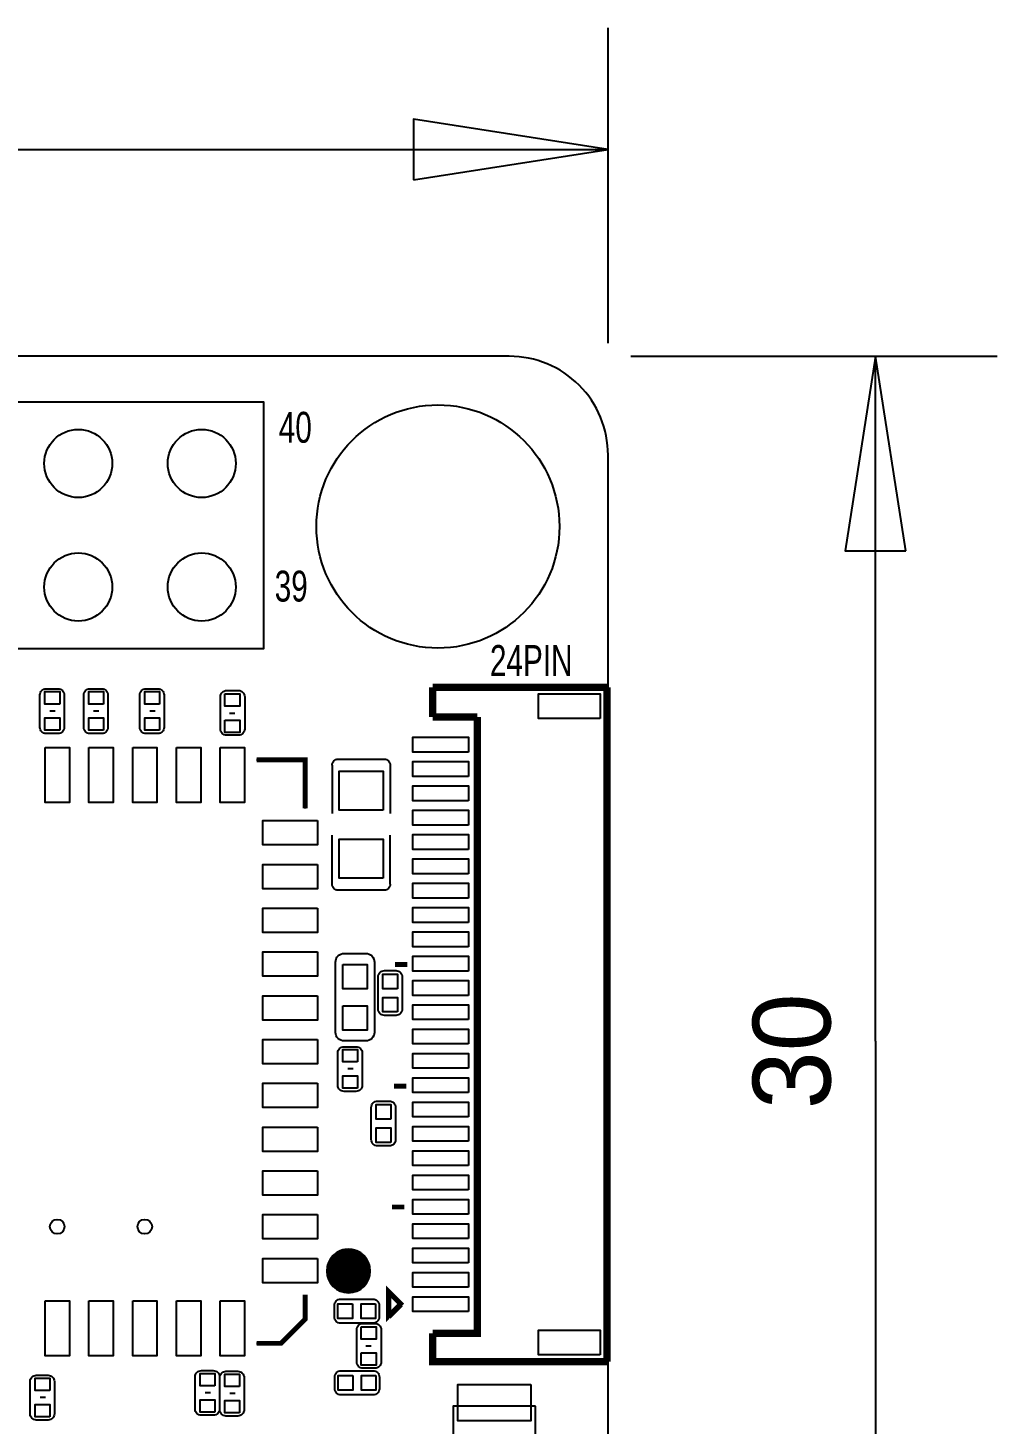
# Model space of a CAD drawing. Extents: x -53.1 to 28.6, y -15.5 to 32.9.
# Drawn here: x 8.69 to 28.63, y 4.11 to 32.81 of the extents above; entities that cross this region are included whole.
import ezdxf

# ---------------------------------------------------------------- set-up
doc = ezdxf.new("R2010")
doc.units = 0
for name, color, linetype in [('BG_DIMENSION', 85, 'CONTINUOUS'), ('BG_OUTLINE', 254, 'CONTINUOUS'), ('BG_SILKSCREEN_TOP', 3, 'CONTINUOUS'), ('PG_SILKSCREEN_TOP', 6, 'CONTINUOUS'), ('PIN_TOP', 80, 'CONTINUOUS')]:
    doc.layers.add(name, color=color, linetype=linetype)

msp = doc.modelspace()

# ---------------------------------------------------------------- linework, layer by layer
at = {"layer": 'BG_DIMENSION'}
for points in [[(20.624292, 26.328116), (20.624292, 32.810704)], [(16.6243, 29.685742), (20.624292, 30.310582), (16.6243, 30.935422), (16.6243, 29.685742)], [(-11.55954, 30.310582), (20.624292, 30.310582)], [(21.092414, 26.059638), (28.627324, 26.059638)], [(26.752042, 22.059646), (26.127202, 26.059638), (25.502362, 22.059646), (26.752042, 22.059646)], [(26.127202, 11.976862), (26.127202, 26.059638)], [(26.127202, 11.976862), (26.127202, -3.940302)]]:
    msp.add_lwpolyline(points, dxfattribs=at)
at = {"layer": 'BG_OUTLINE'}
msp.add_lwpolyline([(-42.343832, -3.940302), (18.592292, -3.940302, 0.414214), (20.624292, -1.908302), (20.624292, 24.027638, 0.414214), (18.592292, 26.059638), (-42.343832, 26.059638, 0.414214), (-44.375832, 24.027638), (-44.375832, -1.908302, 0.414214), (-42.343832, -3.940302)], format="xyb", dxfattribs=at)
at = {"layer": 'BG_SILKSCREEN_TOP'}
for points, const_width in [([(17.018254, 18.738088), (17.018254, 19.253962)], 0.09906), ([(17.018254, 19.253962), (17.585944, 19.253962)], 0.09906), ([(13.392912, 17.764252), (14.393672, 17.764252)], 0.09906), ([(14.393672, 17.764252), (14.393672, 16.763492)], 0.09906), ([(13.385292, 17.764252), (14.393672, 17.764252)], 0.0508), ([(14.393672, 17.764252), (14.393672, 16.755872)], 0.0508), ([(14.393672, 6.766052), (14.393672, 6.265672)], 0.09906), ([(14.393672, 6.766052), (14.393672, 6.265672)], 0.0508), ([(16.113252, 6.817106), (16.367252, 6.563106)], 0.100076), ([(16.113252, 6.309106), (16.113252, 6.817106)], 0.100076), ([(16.367252, 6.563106), (16.113252, 6.309106)], 0.100076), ([(14.393672, 6.265672), (13.893292, 5.765292)], 0.09906), ([(14.393672, 6.265672), (13.893292, 5.765292)], 0.0508), ([(13.893292, 5.765292), (13.392912, 5.765292)], 0.09906), ([(13.893292, 5.765292), (13.385292, 5.765292)], 0.0508), ([(17.018254, 5.389372), (17.018254, 5.957062)], 0.09906), ([(17.534128, 5.389372), (17.018254, 5.389372)], 0.09906)]:
    msp.add_lwpolyline(points, dxfattribs=dict(at, const_width=const_width))
for points in [[(15.732252, 7.253732, 1), (14.838172, 7.253732, 1), (15.732252, 7.253732)], [(15.671292, 7.263892, 1), (14.899132, 7.263892, 1), (15.671292, 7.263892)]]:
    msp.add_lwpolyline(points, format="xyb", dxfattribs=at)
for points in [[(15.678912, 7.464552), (14.891512, 7.464552)], [(15.676372, 7.469632), (14.894052, 7.469632)], [(15.676372, 7.467092), (14.894052, 7.467092)], [(15.673832, 7.474712), (14.896592, 7.474712)], [(15.673832, 7.472172), (14.896592, 7.472172)], [(15.671292, 7.477252), (14.899132, 7.477252)], [(15.668752, 7.482332), (14.901672, 7.482332)], [(15.668752, 7.479792), (14.901672, 7.479792)], [(15.666212, 7.487412), (14.904212, 7.487412)], [(15.666212, 7.484872), (14.904212, 7.484872)], [(15.663672, 7.489952), (14.906752, 7.489952)], [(15.661132, 7.495032), (14.909292, 7.495032)], [(15.661132, 7.492492), (14.909292, 7.492492)], [(15.658592, 7.497572), (14.911832, 7.497572)], [(15.656052, 7.502652), (14.914372, 7.502652)], [(15.656052, 7.500112), (14.914372, 7.500112)], [(15.653512, 7.505192), (14.916912, 7.505192)], [(15.650972, 7.510272), (14.919452, 7.510272)], [(15.650972, 7.507732), (14.919452, 7.507732)], [(15.648432, 7.512812), (14.921992, 7.512812)], [(15.645892, 7.515352), (14.924532, 7.515352)], [(15.643352, 7.520432), (14.927072, 7.520432)], [(15.643352, 7.517892), (14.927072, 7.517892)], [(15.640812, 7.522972), (14.929612, 7.522972)], [(15.638272, 7.525512), (14.932152, 7.525512)], [(15.635732, 7.530592), (14.934692, 7.530592)], [(15.635732, 7.528052), (14.934692, 7.528052)], [(15.633192, 7.533132), (14.937232, 7.533132)], [(15.630652, 7.535672), (14.939772, 7.535672)], [(15.628112, 7.538212), (14.942312, 7.538212)], [(15.625572, 7.543292), (14.944852, 7.543292)], [(15.625572, 7.540752), (14.944852, 7.540752)], [(15.623032, 7.545832), (14.947392, 7.545832)], [(15.620492, 7.548372), (14.949932, 7.548372)], [(15.617952, 7.550912), (14.952472, 7.550912)], [(15.615412, 7.553452), (14.955012, 7.553452)], [(15.612872, 7.555992), (14.957552, 7.555992)], [(15.612872, 7.467092), (14.957552, 7.467092)], [(15.612872, 7.464552), (14.957552, 7.464552)], [(15.610332, 7.558532), (14.960092, 7.558532)], [(15.610332, 7.472172), (14.960092, 7.472172)], [(15.610332, 7.469632), (14.960092, 7.469632)], [(15.607792, 7.561072), (14.962632, 7.561072)], [(15.607792, 7.474712), (14.962632, 7.474712)], [(15.605252, 7.563612), (14.965172, 7.563612)], [(15.605252, 7.479792), (14.965172, 7.479792)], [(15.605252, 7.477252), (14.965172, 7.477252)], [(15.602712, 7.566152), (14.967712, 7.566152)], [(15.602712, 7.482332), (14.967712, 7.482332)], [(15.600172, 7.568692), (14.970252, 7.568692)], [(15.600172, 7.484872), (14.970252, 7.484872)], [(15.597632, 7.571232), (14.972792, 7.571232)], [(15.597632, 7.489952), (14.972792, 7.489952)], [(15.597632, 7.487412), (14.972792, 7.487412)], [(15.595092, 7.573772), (14.975332, 7.573772)], [(15.595092, 7.492492), (14.975332, 7.492492)], [(15.592552, 7.576312), (14.977872, 7.576312)], [(15.592552, 7.495032), (14.977872, 7.495032)], [(15.590012, 7.578852), (14.980412, 7.578852)], [(15.590012, 7.500112), (14.980412, 7.500112)], [(15.590012, 7.497572), (14.980412, 7.497572)], [(15.587472, 7.581392), (14.982952, 7.581392)], [(15.587472, 7.502652), (14.982952, 7.502652)], [(15.584932, 7.583932), (14.985492, 7.583932)], [(15.584932, 7.505192), (14.985492, 7.505192)], [(15.582392, 7.586472), (14.988032, 7.586472)], [(15.582392, 7.510272), (14.988032, 7.510272)], [(15.582392, 7.507732), (14.988032, 7.507732)], [(15.579852, 7.589012), (14.990572, 7.589012)], [(15.579852, 7.512812), (14.990572, 7.512812)], [(15.577312, 7.591552), (14.993112, 7.591552)], [(15.577312, 7.515352), (14.993112, 7.515352)], [(15.574772, 7.517892), (14.995652, 7.517892)], [(15.572232, 7.594092), (14.998192, 7.594092)], [(15.572232, 7.520432), (14.998192, 7.520432)], [(15.569692, 7.596632), (15.000732, 7.596632)], [(15.569692, 7.522972), (15.000732, 7.522972)], [(15.567152, 7.599172), (15.003272, 7.599172)], [(15.567152, 7.525512), (15.003272, 7.525512)], [(15.564612, 7.601712), (15.005812, 7.601712)], [(15.564612, 7.528052), (15.005812, 7.528052)], [(15.562072, 7.604252), (15.008352, 7.604252)], [(15.562072, 7.530592), (15.008352, 7.530592)], [(15.559532, 7.533132), (15.010892, 7.533132)], [(15.556992, 7.606792), (15.013432, 7.606792)], [(15.556992, 7.535672), (15.013432, 7.535672)], [(15.554452, 7.609332), (15.015972, 7.609332)], [(15.554452, 7.538212), (15.015972, 7.538212)], [(15.551912, 7.611872), (15.018512, 7.611872)], [(15.551912, 7.540752), (15.018512, 7.540752)], [(15.549372, 7.543292), (15.021052, 7.543292)], [(15.546832, 7.614412), (15.023592, 7.614412)], [(15.546832, 7.545832), (15.023592, 7.545832)], [(15.544292, 7.616952), (15.026132, 7.616952)], [(15.544292, 7.548372), (15.026132, 7.548372)], [(15.541752, 7.550912), (15.028672, 7.550912)], [(15.539212, 7.619492), (15.031212, 7.619492)], [(15.539212, 7.553452), (15.031212, 7.553452)], [(15.536672, 7.622032), (15.033752, 7.622032)], [(15.536672, 7.555992), (15.033752, 7.555992)], [(15.534132, 7.624572), (15.036292, 7.624572)], [(15.534132, 7.558532), (15.036292, 7.558532)], [(15.529052, 7.627112), (15.041372, 7.627112)], [(15.529052, 7.561072), (15.041372, 7.561072)], [(15.526512, 7.629652), (15.043912, 7.629652)], [(15.526512, 7.563612), (15.043912, 7.563612)], [(15.523972, 7.566152), (15.046452, 7.566152)], [(15.521432, 7.632192), (15.048992, 7.632192)], [(15.521432, 7.568692), (15.048992, 7.568692)], [(15.516352, 7.634732), (15.054072, 7.634732)], [(15.516352, 7.571232), (15.054072, 7.571232)], [(15.513812, 7.637272), (15.056612, 7.637272)], [(15.513812, 7.573772), (15.056612, 7.573772)], [(15.511272, 7.576312), (15.059152, 7.576312)], [(15.508732, 7.639812), (15.061692, 7.639812)], [(15.506192, 7.578852), (15.064232, 7.578852)], [(15.503652, 7.642352), (15.066772, 7.642352)], [(15.503652, 7.581392), (15.066772, 7.581392)], [(15.498572, 7.644892), (15.071852, 7.644892)], [(15.498572, 7.583932), (15.071852, 7.583932)], [(15.496032, 7.647432), (15.074392, 7.647432)], [(15.496032, 7.586472), (15.074392, 7.586472)], [(15.490952, 7.649972), (15.079472, 7.649972)], [(15.490952, 7.589012), (15.079472, 7.589012)], [(15.488412, 7.591552), (15.082012, 7.591552)], [(15.485872, 7.652512), (15.084552, 7.652512)], [(15.483332, 7.594092), (15.087092, 7.594092)], [(15.480792, 7.655052), (15.089632, 7.655052)], [(15.478252, 7.596632), (15.092172, 7.596632)], [(15.475712, 7.657592), (15.094712, 7.657592)], [(15.475712, 7.599172), (15.094712, 7.599172)], [(15.470632, 7.601712), (15.099792, 7.601712)], [(15.468092, 7.660132), (15.102332, 7.660132)], [(15.465552, 7.604252), (15.104872, 7.604252)], [(15.463012, 7.662672), (15.107412, 7.662672)], [(15.460472, 7.606792), (15.109952, 7.606792)], [(15.457932, 7.665212), (15.112492, 7.665212)], [(15.455392, 7.609332), (15.115032, 7.609332)], [(15.450312, 7.667752), (15.120112, 7.667752)], [(15.450312, 7.611872), (15.120112, 7.611872)], [(15.445232, 7.670292), (15.125192, 7.670292)], [(15.445232, 7.614412), (15.125192, 7.614412)], [(15.440152, 7.616952), (15.130272, 7.616952)], [(15.437612, 7.672832), (15.132812, 7.672832)], [(15.432532, 7.619492), (15.137892, 7.619492)], [(15.429992, 7.675372), (15.140432, 7.675372)], [(15.427452, 7.622032), (15.142972, 7.622032)], [(15.422372, 7.677912), (15.148052, 7.677912)], [(15.419832, 7.624572), (15.150592, 7.624572)], [(15.414752, 7.680452), (15.155672, 7.680452)], [(15.412212, 7.627112), (15.158212, 7.627112)], [(15.407132, 7.682992), (15.163292, 7.682992)], [(15.404592, 7.629652), (15.165832, 7.629652)], [(15.396972, 7.685532), (15.173452, 7.685532)], [(15.396972, 7.632192), (15.173452, 7.632192)], [(15.389352, 7.634732), (15.181072, 7.634732)], [(15.386812, 7.688072), (15.183612, 7.688072)], [(15.379192, 7.637272), (15.191232, 7.637272)], [(15.374112, 7.690612), (15.196312, 7.690612)], [(15.369032, 7.639812), (15.201392, 7.639812)], [(15.361412, 7.693152), (15.209012, 7.693152)], [(15.356332, 7.642352), (15.214092, 7.642352)], [(15.346172, 7.695692), (15.224252, 7.695692)], [(15.341092, 7.644892), (15.229332, 7.644892)], [(15.320772, 7.698232), (15.249652, 7.698232)], [(15.318232, 7.647432), (15.252192, 7.647432)], [(15.732252, 7.266432), (14.838172, 7.266432)], [(15.732252, 7.263892), (14.838172, 7.263892)], [(15.732252, 7.261352), (14.838172, 7.261352)], [(15.732252, 7.258812), (14.838172, 7.258812)], [(15.732252, 7.256272), (14.838172, 7.256272)], [(15.732252, 7.253732), (14.838172, 7.253732)], [(15.732252, 7.251192), (14.838172, 7.251192)], [(15.732252, 7.248652), (14.838172, 7.248652)], [(15.732252, 7.246112), (14.838172, 7.246112)], [(15.732252, 7.243572), (14.838172, 7.243572)], [(15.732252, 7.241032), (14.838172, 7.241032)], [(15.729712, 7.301992), (14.840712, 7.301992)], [(15.729712, 7.299452), (14.840712, 7.299452)], [(15.729712, 7.296912), (14.840712, 7.296912)], [(15.729712, 7.294372), (14.840712, 7.294372)], [(15.729712, 7.291832), (14.840712, 7.291832)], [(15.729712, 7.289292), (14.840712, 7.289292)], [(15.729712, 7.286752), (14.840712, 7.286752)], [(15.729712, 7.284212), (14.840712, 7.284212)], [(15.729712, 7.281672), (14.840712, 7.281672)], [(15.729712, 7.279132), (14.840712, 7.279132)], [(15.729712, 7.276592), (14.840712, 7.276592)], [(15.729712, 7.274052), (14.840712, 7.274052)], [(15.729712, 7.271512), (14.840712, 7.271512)], [(15.729712, 7.268972), (14.840712, 7.268972)], [(15.729712, 7.238492), (14.840712, 7.238492)], [(15.729712, 7.235952), (14.840712, 7.235952)], [(15.729712, 7.233412), (14.840712, 7.233412)], [(15.729712, 7.230872), (14.840712, 7.230872)], [(15.729712, 7.228332), (14.840712, 7.228332)], [(15.729712, 7.225792), (14.840712, 7.225792)], [(15.729712, 7.223252), (14.840712, 7.223252)], [(15.729712, 7.220712), (14.840712, 7.220712)], [(15.729712, 7.218172), (14.840712, 7.218172)], [(15.729712, 7.215632), (14.840712, 7.215632)], [(15.729712, 7.213092), (14.840712, 7.213092)], [(15.729712, 7.210552), (14.840712, 7.210552)], [(15.729712, 7.208012), (14.840712, 7.208012)], [(15.729712, 7.205472), (14.840712, 7.205472)], [(15.727172, 7.322312), (14.843252, 7.322312)], [(15.727172, 7.319772), (14.843252, 7.319772)], [(15.727172, 7.317232), (14.843252, 7.317232)], [(15.727172, 7.314692), (14.843252, 7.314692)], [(15.727172, 7.312152), (14.843252, 7.312152)], [(15.727172, 7.309612), (14.843252, 7.309612)], [(15.727172, 7.307072), (14.843252, 7.307072)], [(15.727172, 7.304532), (14.843252, 7.304532)], [(15.727172, 7.202932), (14.843252, 7.202932)], [(15.727172, 7.200392), (14.843252, 7.200392)], [(15.727172, 7.197852), (14.843252, 7.197852)], [(15.727172, 7.195312), (14.843252, 7.195312)], [(15.727172, 7.192772), (14.843252, 7.192772)], [(15.727172, 7.190232), (14.843252, 7.190232)], [(15.727172, 7.187692), (14.843252, 7.187692)], [(15.727172, 7.185152), (14.843252, 7.185152)], [(15.724632, 7.335012), (14.845792, 7.335012)], [(15.724632, 7.332472), (14.845792, 7.332472)], [(15.724632, 7.329932), (14.845792, 7.329932)], [(15.724632, 7.327392), (14.845792, 7.327392)], [(15.724632, 7.324852), (14.845792, 7.324852)], [(15.724632, 7.182612), (14.845792, 7.182612)], [(15.724632, 7.180072), (14.845792, 7.180072)], [(15.724632, 7.177532), (14.845792, 7.177532)], [(15.722092, 7.347712), (14.848332, 7.347712)], [(15.722092, 7.345172), (14.848332, 7.345172)], [(15.722092, 7.342632), (14.848332, 7.342632)], [(15.722092, 7.340092), (14.848332, 7.340092)], [(15.722092, 7.337552), (14.848332, 7.337552)], [(15.719552, 7.360412), (14.850872, 7.360412)], [(15.719552, 7.357872), (14.850872, 7.357872)], [(15.719552, 7.355332), (14.850872, 7.355332)], [(15.719552, 7.352792), (14.850872, 7.352792)], [(15.719552, 7.350252), (14.850872, 7.350252)], [(15.717012, 7.368032), (14.853412, 7.368032)], [(15.717012, 7.365492), (14.853412, 7.365492)], [(15.717012, 7.362952), (14.853412, 7.362952)], [(15.714472, 7.378192), (14.855952, 7.378192)], [(15.714472, 7.375652), (14.855952, 7.375652)], [(15.714472, 7.373112), (14.855952, 7.373112)], [(15.714472, 7.370572), (14.855952, 7.370572)], [(15.711932, 7.385812), (14.858492, 7.385812)], [(15.711932, 7.383272), (14.858492, 7.383272)], [(15.711932, 7.380732), (14.858492, 7.380732)], [(15.709392, 7.393432), (14.861032, 7.393432)], [(15.709392, 7.390892), (14.861032, 7.390892)], [(15.709392, 7.388352), (14.861032, 7.388352)], [(15.706852, 7.401052), (14.863572, 7.401052)], [(15.706852, 7.398512), (14.863572, 7.398512)], [(15.706852, 7.395972), (14.863572, 7.395972)], [(15.704312, 7.408672), (14.866112, 7.408672)], [(15.704312, 7.406132), (14.866112, 7.406132)], [(15.704312, 7.403592), (14.866112, 7.403592)], [(15.701772, 7.416292), (14.868652, 7.416292)], [(15.701772, 7.413752), (14.868652, 7.413752)], [(15.701772, 7.411212), (14.868652, 7.411212)], [(15.699232, 7.421372), (14.871192, 7.421372)], [(15.699232, 7.418832), (14.871192, 7.418832)], [(15.696692, 7.426452), (14.873732, 7.426452)], [(15.696692, 7.423912), (14.873732, 7.423912)], [(15.694152, 7.434072), (14.876272, 7.434072)], [(15.694152, 7.431532), (14.876272, 7.431532)], [(15.694152, 7.428992), (14.876272, 7.428992)], [(15.691612, 7.439152), (14.878812, 7.439152)], [(15.691612, 7.436612), (14.878812, 7.436612)], [(15.689072, 7.444232), (14.881352, 7.444232)], [(15.689072, 7.441692), (14.881352, 7.441692)], [(15.686532, 7.449312), (14.883892, 7.449312)], [(15.686532, 7.446772), (14.883892, 7.446772)], [(15.683992, 7.454392), (14.886432, 7.454392)], [(15.683992, 7.451852), (14.886432, 7.451852)], [(15.681452, 7.459472), (14.888972, 7.459472)], [(15.681452, 7.456932), (14.888972, 7.456932)], [(15.678912, 7.462012), (14.891512, 7.462012)], [(15.671292, 7.276592), (14.899132, 7.276592)], [(15.671292, 7.274052), (14.899132, 7.274052)], [(15.671292, 7.271512), (14.899132, 7.271512)], [(15.671292, 7.268972), (14.899132, 7.268972)], [(15.671292, 7.266432), (14.899132, 7.266432)], [(15.671292, 7.263892), (14.899132, 7.263892)], [(15.671292, 7.261352), (14.899132, 7.261352)], [(15.671292, 7.258812), (14.899132, 7.258812)], [(15.671292, 7.256272), (14.899132, 7.256272)], [(15.671292, 7.253732), (14.899132, 7.253732)], [(15.671292, 7.251192), (14.899132, 7.251192)], [(15.668752, 7.309612), (14.901672, 7.309612)], [(15.668752, 7.307072), (14.901672, 7.307072)], [(15.668752, 7.304532), (14.901672, 7.304532)], [(15.668752, 7.301992), (14.901672, 7.301992)], [(15.668752, 7.299452), (14.901672, 7.299452)], [(15.668752, 7.296912), (14.901672, 7.296912)], [(15.668752, 7.294372), (14.901672, 7.294372)], [(15.668752, 7.291832), (14.901672, 7.291832)], [(15.668752, 7.289292), (14.901672, 7.289292)], [(15.668752, 7.286752), (14.901672, 7.286752)], [(15.668752, 7.284212), (14.901672, 7.284212)], [(15.668752, 7.281672), (14.901672, 7.281672)], [(15.668752, 7.279132), (14.901672, 7.279132)], [(15.668752, 7.248652), (14.901672, 7.248652)], [(15.668752, 7.246112), (14.901672, 7.246112)], [(15.668752, 7.243572), (14.901672, 7.243572)], [(15.668752, 7.241032), (14.901672, 7.241032)], [(15.668752, 7.238492), (14.901672, 7.238492)], [(15.668752, 7.235952), (14.901672, 7.235952)], [(15.668752, 7.233412), (14.901672, 7.233412)], [(15.668752, 7.230872), (14.901672, 7.230872)], [(15.668752, 7.228332), (14.901672, 7.228332)], [(15.668752, 7.225792), (14.901672, 7.225792)], [(15.668752, 7.223252), (14.901672, 7.223252)], [(15.668752, 7.220712), (14.901672, 7.220712)], [(15.668752, 7.218172), (14.901672, 7.218172)], [(15.666212, 7.327392), (14.904212, 7.327392)], [(15.666212, 7.324852), (14.904212, 7.324852)], [(15.666212, 7.322312), (14.904212, 7.322312)], [(15.666212, 7.319772), (14.904212, 7.319772)], [(15.666212, 7.317232), (14.904212, 7.317232)], [(15.666212, 7.314692), (14.904212, 7.314692)], [(15.666212, 7.312152), (14.904212, 7.312152)], [(15.666212, 7.215632), (14.904212, 7.215632)], [(15.666212, 7.213092), (14.904212, 7.213092)], [(15.666212, 7.210552), (14.904212, 7.210552)], [(15.666212, 7.208012), (14.904212, 7.208012)], [(15.666212, 7.205472), (14.904212, 7.205472)], [(15.666212, 7.202932), (14.904212, 7.202932)], [(15.666212, 7.200392), (14.904212, 7.200392)], [(15.663672, 7.340092), (14.906752, 7.340092)], [(15.663672, 7.337552), (14.906752, 7.337552)], [(15.663672, 7.335012), (14.906752, 7.335012)], [(15.663672, 7.332472), (14.906752, 7.332472)], [(15.663672, 7.329932), (14.906752, 7.329932)], [(15.663672, 7.197852), (14.906752, 7.197852)], [(15.663672, 7.195312), (14.906752, 7.195312)], [(15.663672, 7.192772), (14.906752, 7.192772)], [(15.663672, 7.190232), (14.906752, 7.190232)], [(15.663672, 7.187692), (14.906752, 7.187692)], [(15.661132, 7.352792), (14.909292, 7.352792)], [(15.661132, 7.350252), (14.909292, 7.350252)], [(15.661132, 7.347712), (14.909292, 7.347712)], [(15.661132, 7.345172), (14.909292, 7.345172)], [(15.661132, 7.342632), (14.909292, 7.342632)], [(15.661132, 7.185152), (14.909292, 7.185152)], [(15.661132, 7.182612), (14.909292, 7.182612)], [(15.661132, 7.180072), (14.909292, 7.180072)], [(15.661132, 7.177532), (14.909292, 7.177532)], [(15.658592, 7.360412), (14.911832, 7.360412)], [(15.658592, 7.357872), (14.911832, 7.357872)], [(15.658592, 7.355332), (14.911832, 7.355332)], [(15.656052, 7.370572), (14.914372, 7.370572)], [(15.656052, 7.368032), (14.914372, 7.368032)], [(15.656052, 7.365492), (14.914372, 7.365492)], [(15.656052, 7.362952), (14.914372, 7.362952)], [(15.653512, 7.378192), (14.916912, 7.378192)], [(15.653512, 7.375652), (14.916912, 7.375652)], [(15.653512, 7.373112), (14.916912, 7.373112)], [(15.650972, 7.385812), (14.919452, 7.385812)], [(15.650972, 7.383272), (14.919452, 7.383272)], [(15.650972, 7.380732), (14.919452, 7.380732)], [(15.648432, 7.393432), (14.921992, 7.393432)], [(15.648432, 7.390892), (14.921992, 7.390892)], [(15.648432, 7.388352), (14.921992, 7.388352)], [(15.645892, 7.401052), (14.924532, 7.401052)], [(15.645892, 7.398512), (14.924532, 7.398512)], [(15.645892, 7.395972), (14.924532, 7.395972)], [(15.643352, 7.406132), (14.927072, 7.406132)], [(15.643352, 7.403592), (14.927072, 7.403592)], [(15.640812, 7.413752), (14.929612, 7.413752)], [(15.640812, 7.411212), (14.929612, 7.411212)], [(15.640812, 7.408672), (14.929612, 7.408672)], [(15.638272, 7.418832), (14.932152, 7.418832)], [(15.638272, 7.416292), (14.932152, 7.416292)], [(15.635732, 7.423912), (14.934692, 7.423912)], [(15.635732, 7.421372), (14.934692, 7.421372)], [(15.633192, 7.428992), (14.937232, 7.428992)], [(15.633192, 7.426452), (14.937232, 7.426452)], [(15.630652, 7.434072), (14.939772, 7.434072)], [(15.630652, 7.431532), (14.939772, 7.431532)], [(15.628112, 7.439152), (14.942312, 7.439152)], [(15.628112, 7.436612), (14.942312, 7.436612)], [(15.625572, 7.444232), (14.944852, 7.444232)], [(15.625572, 7.441692), (14.944852, 7.441692)], [(15.623032, 7.449312), (14.947392, 7.449312)], [(15.623032, 7.446772), (14.947392, 7.446772)], [(15.620492, 7.454392), (14.949932, 7.454392)], [(15.620492, 7.451852), (14.949932, 7.451852)], [(15.617952, 7.459472), (14.952472, 7.459472)], [(15.617952, 7.456932), (14.952472, 7.456932)], [(15.615412, 7.462012), (14.955012, 7.462012)], [(15.724632, 7.174992), (14.845792, 7.174992)], [(15.724632, 7.172452), (14.845792, 7.172452)], [(15.722092, 7.169912), (14.848332, 7.169912)], [(15.722092, 7.167372), (14.848332, 7.167372)], [(15.722092, 7.164832), (14.848332, 7.164832)], [(15.722092, 7.162292), (14.848332, 7.162292)], [(15.722092, 7.159752), (14.848332, 7.159752)], [(15.719552, 7.157212), (14.850872, 7.157212)], [(15.719552, 7.154672), (14.850872, 7.154672)], [(15.719552, 7.152132), (14.850872, 7.152132)], [(15.719552, 7.149592), (14.850872, 7.149592)], [(15.719552, 7.147052), (14.850872, 7.147052)], [(15.717012, 7.144512), (14.853412, 7.144512)], [(15.717012, 7.141972), (14.853412, 7.141972)], [(15.717012, 7.139432), (14.853412, 7.139432)], [(15.714472, 7.136892), (14.855952, 7.136892)], [(15.714472, 7.134352), (14.855952, 7.134352)], [(15.714472, 7.131812), (14.855952, 7.131812)], [(15.714472, 7.129272), (14.855952, 7.129272)], [(15.711932, 7.126732), (14.858492, 7.126732)], [(15.711932, 7.124192), (14.858492, 7.124192)], [(15.711932, 7.121652), (14.858492, 7.121652)], [(15.709392, 7.119112), (14.861032, 7.119112)], [(15.709392, 7.116572), (14.861032, 7.116572)], [(15.709392, 7.114032), (14.861032, 7.114032)], [(15.706852, 7.111492), (14.863572, 7.111492)], [(15.706852, 7.108952), (14.863572, 7.108952)], [(15.706852, 7.106412), (14.863572, 7.106412)], [(15.704312, 7.103872), (14.866112, 7.103872)], [(15.704312, 7.101332), (14.866112, 7.101332)], [(15.704312, 7.098792), (14.866112, 7.098792)], [(15.701772, 7.096252), (14.868652, 7.096252)], [(15.701772, 7.093712), (14.868652, 7.093712)], [(15.701772, 7.091172), (14.868652, 7.091172)], [(15.699232, 7.088632), (14.871192, 7.088632)], [(15.699232, 7.086092), (14.871192, 7.086092)], [(15.696692, 7.083552), (14.873732, 7.083552)], [(15.696692, 7.081012), (14.873732, 7.081012)], [(15.694152, 7.078472), (14.876272, 7.078472)], [(15.694152, 7.075932), (14.876272, 7.075932)], [(15.694152, 7.073392), (14.876272, 7.073392)], [(15.691612, 7.070852), (14.878812, 7.070852)], [(15.691612, 7.068312), (14.878812, 7.068312)], [(15.689072, 7.065772), (14.881352, 7.065772)], [(15.689072, 7.063232), (14.881352, 7.063232)], [(15.686532, 7.060692), (14.883892, 7.060692)], [(15.686532, 7.058152), (14.883892, 7.058152)], [(15.683992, 7.055612), (14.886432, 7.055612)], [(15.683992, 7.053072), (14.886432, 7.053072)], [(15.681452, 7.050532), (14.888972, 7.050532)], [(15.681452, 7.047992), (14.888972, 7.047992)], [(15.678912, 7.045452), (14.891512, 7.045452)], [(15.678912, 7.042912), (14.891512, 7.042912)], [(15.676372, 7.040372), (14.894052, 7.040372)], [(15.676372, 7.037832), (14.894052, 7.037832)], [(15.673832, 7.035292), (14.896592, 7.035292)], [(15.673832, 7.032752), (14.896592, 7.032752)], [(15.671292, 7.030212), (14.899132, 7.030212)], [(15.668752, 7.027672), (14.901672, 7.027672)], [(15.668752, 7.025132), (14.901672, 7.025132)], [(15.666212, 7.022592), (14.904212, 7.022592)], [(15.666212, 7.020052), (14.904212, 7.020052)], [(15.663672, 7.017512), (14.906752, 7.017512)], [(15.661132, 7.174992), (14.909292, 7.174992)], [(15.661132, 7.014972), (14.909292, 7.014972)], [(15.661132, 7.012432), (14.909292, 7.012432)], [(15.658592, 7.172452), (14.911832, 7.172452)], [(15.658592, 7.169912), (14.911832, 7.169912)], [(15.658592, 7.167372), (14.911832, 7.167372)], [(15.658592, 7.009892), (14.911832, 7.009892)], [(15.656052, 7.164832), (14.914372, 7.164832)], [(15.656052, 7.162292), (14.914372, 7.162292)], [(15.656052, 7.159752), (14.914372, 7.159752)], [(15.656052, 7.157212), (14.914372, 7.157212)], [(15.656052, 7.007352), (14.914372, 7.007352)], [(15.656052, 7.004812), (14.914372, 7.004812)], [(15.653512, 7.154672), (14.916912, 7.154672)], [(15.653512, 7.152132), (14.916912, 7.152132)], [(15.653512, 7.149592), (14.916912, 7.149592)], [(15.653512, 7.002272), (14.916912, 7.002272)], [(15.650972, 7.147052), (14.919452, 7.147052)], [(15.650972, 7.144512), (14.919452, 7.144512)], [(15.650972, 7.141972), (14.919452, 7.141972)], [(15.650972, 6.999732), (14.919452, 6.999732)], [(15.650972, 6.997192), (14.919452, 6.997192)], [(15.648432, 7.139432), (14.921992, 7.139432)], [(15.648432, 7.136892), (14.921992, 7.136892)], [(15.648432, 7.134352), (14.921992, 7.134352)], [(15.648432, 6.994652), (14.921992, 6.994652)], [(15.645892, 7.131812), (14.924532, 7.131812)], [(15.645892, 7.129272), (14.924532, 7.129272)], [(15.645892, 7.126732), (14.924532, 7.126732)], [(15.645892, 6.992112), (14.924532, 6.992112)], [(15.643352, 7.124192), (14.927072, 7.124192)], [(15.643352, 7.121652), (14.927072, 7.121652)], [(15.643352, 6.989572), (14.927072, 6.989572)], [(15.643352, 6.987032), (14.927072, 6.987032)], [(15.640812, 7.119112), (14.929612, 7.119112)], [(15.640812, 7.116572), (14.929612, 7.116572)], [(15.640812, 7.114032), (14.929612, 7.114032)], [(15.640812, 6.984492), (14.929612, 6.984492)], [(15.638272, 7.111492), (14.932152, 7.111492)], [(15.638272, 7.108952), (14.932152, 7.108952)], [(15.638272, 6.981952), (14.932152, 6.981952)], [(15.635732, 7.106412), (14.934692, 7.106412)], [(15.635732, 7.103872), (14.934692, 7.103872)], [(15.635732, 6.979412), (14.934692, 6.979412)], [(15.635732, 6.976872), (14.934692, 6.976872)], [(15.633192, 7.101332), (14.937232, 7.101332)], [(15.633192, 7.098792), (14.937232, 7.098792)], [(15.633192, 6.974332), (14.937232, 6.974332)], [(15.630652, 7.096252), (14.939772, 7.096252)], [(15.630652, 7.093712), (14.939772, 7.093712)], [(15.630652, 6.971792), (14.939772, 6.971792)], [(15.628112, 7.091172), (14.942312, 7.091172)], [(15.628112, 7.088632), (14.942312, 7.088632)], [(15.628112, 6.969252), (14.942312, 6.969252)], [(15.625572, 7.086092), (14.944852, 7.086092)], [(15.625572, 7.083552), (14.944852, 7.083552)], [(15.625572, 6.966712), (14.944852, 6.966712)], [(15.625572, 6.964172), (14.944852, 6.964172)], [(15.623032, 7.081012), (14.947392, 7.081012)], [(15.623032, 7.078472), (14.947392, 7.078472)], [(15.623032, 6.961632), (14.947392, 6.961632)], [(15.620492, 7.075932), (14.949932, 7.075932)], [(15.620492, 7.073392), (14.949932, 7.073392)], [(15.620492, 6.959092), (14.949932, 6.959092)], [(15.617952, 7.070852), (14.952472, 7.070852)], [(15.617952, 7.068312), (14.952472, 7.068312)], [(15.617952, 6.956552), (14.952472, 6.956552)], [(15.615412, 7.065772), (14.955012, 7.065772)], [(15.615412, 6.954012), (14.955012, 6.954012)], [(15.612872, 7.063232), (14.957552, 7.063232)], [(15.612872, 7.060692), (14.957552, 7.060692)], [(15.612872, 6.951472), (14.957552, 6.951472)], [(15.610332, 7.058152), (14.960092, 7.058152)], [(15.610332, 7.055612), (14.960092, 7.055612)], [(15.610332, 6.948932), (14.960092, 6.948932)], [(15.607792, 7.053072), (14.962632, 7.053072)], [(15.607792, 6.946392), (14.962632, 6.946392)], [(15.605252, 7.050532), (14.965172, 7.050532)], [(15.605252, 7.047992), (14.965172, 7.047992)], [(15.605252, 6.943852), (14.965172, 6.943852)], [(15.602712, 7.045452), (14.967712, 7.045452)], [(15.602712, 6.941312), (14.967712, 6.941312)], [(15.600172, 7.042912), (14.970252, 7.042912)], [(15.600172, 6.938772), (14.970252, 6.938772)], [(15.597632, 7.040372), (14.972792, 7.040372)], [(15.597632, 7.037832), (14.972792, 7.037832)], [(15.597632, 6.936232), (14.972792, 6.936232)], [(15.595092, 7.035292), (14.975332, 7.035292)], [(15.595092, 6.933692), (14.975332, 6.933692)], [(15.592552, 7.032752), (14.977872, 7.032752)], [(15.592552, 6.931152), (14.977872, 6.931152)], [(15.590012, 7.030212), (14.980412, 7.030212)], [(15.590012, 7.027672), (14.980412, 7.027672)], [(15.590012, 6.928612), (14.980412, 6.928612)], [(15.587472, 7.025132), (14.982952, 7.025132)], [(15.587472, 6.926072), (14.982952, 6.926072)], [(15.584932, 7.022592), (14.985492, 7.022592)], [(15.584932, 6.923532), (14.985492, 6.923532)], [(15.582392, 7.020052), (14.988032, 7.020052)], [(15.582392, 7.017512), (14.988032, 7.017512)], [(15.582392, 6.920992), (14.988032, 6.920992)], [(15.579852, 7.014972), (14.990572, 7.014972)], [(15.579852, 6.918452), (14.990572, 6.918452)], [(15.577312, 7.012432), (14.993112, 7.012432)], [(15.577312, 6.915912), (14.993112, 6.915912)], [(15.574772, 7.009892), (14.995652, 7.009892)], [(15.572232, 7.007352), (14.998192, 7.007352)], [(15.572232, 6.913372), (14.998192, 6.913372)], [(15.569692, 7.004812), (15.000732, 7.004812)], [(15.569692, 6.910832), (15.000732, 6.910832)], [(15.567152, 7.002272), (15.003272, 7.002272)], [(15.567152, 6.908292), (15.003272, 6.908292)], [(15.564612, 6.999732), (15.005812, 6.999732)], [(15.564612, 6.905752), (15.005812, 6.905752)], [(15.562072, 6.997192), (15.008352, 6.997192)], [(15.562072, 6.903212), (15.008352, 6.903212)], [(15.559532, 6.994652), (15.010892, 6.994652)], [(15.556992, 6.992112), (15.013432, 6.992112)], [(15.556992, 6.900672), (15.013432, 6.900672)], [(15.554452, 6.989572), (15.015972, 6.989572)], [(15.554452, 6.898132), (15.015972, 6.898132)], [(15.551912, 6.987032), (15.018512, 6.987032)], [(15.551912, 6.895592), (15.018512, 6.895592)], [(15.549372, 6.984492), (15.021052, 6.984492)], [(15.546832, 6.981952), (15.023592, 6.981952)], [(15.546832, 6.893052), (15.023592, 6.893052)], [(15.544292, 6.979412), (15.026132, 6.979412)], [(15.544292, 6.890512), (15.026132, 6.890512)], [(15.541752, 6.976872), (15.028672, 6.976872)], [(15.539212, 6.974332), (15.031212, 6.974332)], [(15.536672, 6.971792), (15.033752, 6.971792)], [(15.534132, 6.969252), (15.036292, 6.969252)], [(15.529052, 6.966712), (15.041372, 6.966712)], [(15.526512, 6.964172), (15.043912, 6.964172)], [(15.523972, 6.961632), (15.046452, 6.961632)], [(15.521432, 6.959092), (15.048992, 6.959092)], [(15.516352, 6.956552), (15.054072, 6.956552)], [(15.513812, 6.954012), (15.056612, 6.954012)], [(15.511272, 6.951472), (15.059152, 6.951472)], [(15.506192, 6.948932), (15.064232, 6.948932)], [(15.503652, 6.946392), (15.066772, 6.946392)], [(15.498572, 6.943852), (15.071852, 6.943852)], [(15.496032, 6.941312), (15.074392, 6.941312)], [(15.490952, 6.938772), (15.079472, 6.938772)], [(15.488412, 6.936232), (15.082012, 6.936232)], [(15.483332, 6.933692), (15.087092, 6.933692)], [(15.478252, 6.931152), (15.092172, 6.931152)], [(15.475712, 6.928612), (15.094712, 6.928612)], [(15.470632, 6.926072), (15.099792, 6.926072)], [(15.465552, 6.923532), (15.104872, 6.923532)], [(15.460472, 6.920992), (15.109952, 6.920992)], [(15.455392, 6.918452), (15.115032, 6.918452)], [(15.450312, 6.915912), (15.120112, 6.915912)], [(15.445232, 6.913372), (15.125192, 6.913372)], [(15.440152, 6.910832), (15.130272, 6.910832)], [(15.432532, 6.908292), (15.137892, 6.908292)], [(15.427452, 6.905752), (15.142972, 6.905752)], [(15.419832, 6.903212), (15.150592, 6.903212)], [(15.412212, 6.900672), (15.158212, 6.900672)], [(15.404592, 6.898132), (15.165832, 6.898132)], [(15.396972, 6.895592), (15.173452, 6.895592)], [(15.389352, 6.893052), (15.181072, 6.893052)], [(15.379192, 6.890512), (15.191232, 6.890512)], [(15.539212, 6.887972), (15.031212, 6.887972)], [(15.536672, 6.885432), (15.033752, 6.885432)], [(15.534132, 6.882892), (15.036292, 6.882892)], [(15.529052, 6.880352), (15.041372, 6.880352)], [(15.526512, 6.877812), (15.043912, 6.877812)], [(15.521432, 6.875272), (15.048992, 6.875272)], [(15.516352, 6.872732), (15.054072, 6.872732)], [(15.513812, 6.870192), (15.056612, 6.870192)], [(15.508732, 6.867652), (15.061692, 6.867652)], [(15.503652, 6.865112), (15.066772, 6.865112)], [(15.498572, 6.862572), (15.071852, 6.862572)], [(15.496032, 6.860032), (15.074392, 6.860032)], [(15.490952, 6.857492), (15.079472, 6.857492)], [(15.485872, 6.854952), (15.084552, 6.854952)], [(15.480792, 6.852412), (15.089632, 6.852412)], [(15.475712, 6.849872), (15.094712, 6.849872)], [(15.468092, 6.847332), (15.102332, 6.847332)], [(15.463012, 6.844792), (15.107412, 6.844792)], [(15.457932, 6.842252), (15.112492, 6.842252)], [(15.450312, 6.839712), (15.120112, 6.839712)], [(15.445232, 6.837172), (15.125192, 6.837172)], [(15.437612, 6.834632), (15.132812, 6.834632)], [(15.429992, 6.832092), (15.140432, 6.832092)], [(15.422372, 6.829552), (15.148052, 6.829552)], [(15.414752, 6.827012), (15.155672, 6.827012)], [(15.407132, 6.824472), (15.163292, 6.824472)], [(15.396972, 6.821932), (15.173452, 6.821932)], [(15.386812, 6.819392), (15.183612, 6.819392)], [(15.374112, 6.816852), (15.196312, 6.816852)], [(15.369032, 6.887972), (15.201392, 6.887972)], [(15.361412, 6.814312), (15.209012, 6.814312)], [(15.356332, 6.885432), (15.214092, 6.885432)], [(15.346172, 6.811772), (15.224252, 6.811772)], [(15.341092, 6.882892), (15.229332, 6.882892)], [(15.320772, 6.809232), (15.249652, 6.809232)], [(15.318232, 6.880352), (15.252192, 6.880352)]]:
    msp.add_lwpolyline(points, dxfattribs=at)
at = {"layer": 'PG_SILKSCREEN_TOP'}
for points in [[(-37.264848, 25.126442), (13.535152, 25.126442), (13.535152, 20.046442), (-4.244848, 20.046442)], [(12.775692, 19.187922), (13.021564, 19.187922)], [(9.250172, 18.765266), (9.140952, 18.765266)], [(10.150348, 18.765266), (10.041128, 18.765266)], [(11.30427, 18.765266), (11.19505, 18.765266)], [(12.834874, 18.725896), (12.944094, 18.725896)], [(9.309354, 18.30324), (9.063482, 18.30324)], [(10.20953, 18.30324), (9.963658, 18.30324)], [(11.363452, 18.30324), (11.11758, 18.30324)], [(14.945614, 17.651984), (14.945614, 16.659352)], [(15.072614, 17.778984), (16.017494, 17.778984)], [(16.144494, 17.651984), (16.144494, 16.659352)], [(14.945614, 15.208504), (14.945614, 16.2179)], [(16.144494, 15.208504), (16.144494, 16.2179)], [(16.017494, 15.081504), (15.072614, 15.081504)], [(16.262096, 12.5095), (16.023336, 12.5095)], [(15.378938, 11.407902), (15.269718, 11.407902)], [(15.43812, 10.945876), (15.192248, 10.945876)], [(16.12138, 9.82726), (15.88262, 9.82726)], [(15.914116, 6.547358), (15.914116, 6.308598)], [(15.5829, 6.176772), (15.828772, 6.176772)], [(15.642082, 5.714746), (15.751302, 5.714746)], [(15.919704, 5.073142), (15.919704, 4.834382)], [(9.047734, 4.652264), (8.938514, 4.652264)], [(12.443968, 4.749038), (12.334748, 4.749038)], [(12.950952, 4.734306), (12.841732, 4.734306)], [(19.134328, 4.473702), (17.43456, 4.473702), (17.43456, 2.773934), (19.134328, 2.773934), (19.134328, 4.473702)], [(9.106916, 4.190238), (8.861044, 4.190238)], [(12.50315, 4.287012), (12.257278, 4.287012)], [(13.010134, 4.27228), (12.764262, 4.27228)]]:
    msp.add_lwpolyline(points, dxfattribs=at)
for points, const_width in [([(20.599654, 19.253962), (17.018254, 19.253962)], 0.150114), ([(17.018254, 19.253962), (17.018254, 18.644362)], 0.150114), ([(20.599654, 5.389372), (20.599654, 19.253962)], 0.150114), ([(17.018254, 5.973572), (17.932654, 5.973572), (17.932654, 18.644362)], 0.150114), ([(17.932654, 18.644362), (17.018254, 18.644362)], 0.150114), ([(13.392912, 17.764252), (14.393672, 17.764252), (14.393672, 16.763492)], 0.09906), ([(16.49603, 13.555472), (16.24203, 13.555472)], 0.100076), ([(16.472916, 11.056112), (16.218916, 11.056112)], 0.100076), ([(16.434054, 8.570722), (16.180054, 8.570722)], 0.100076), ([(16.10487, 6.325362), (16.10487, 6.833362), (16.35887, 6.579362), (16.10487, 6.325362)], 0.100076), ([(14.393672, 6.766052), (14.393672, 6.265672), (13.893292, 5.765292), (13.392912, 5.765292)], 0.09906), ([(17.018254, 5.973572), (17.018254, 5.389372), (20.599654, 5.389372)], 0.150114)]:
    msp.add_lwpolyline(points, dxfattribs=dict(at, const_width=const_width))
for points in [[(8.936482, 18.43024), (8.936482, 19.096228, -0.414214), (9.063482, 19.223228)], [(9.063482, 19.223228), (9.309354, 19.223228, -0.414214), (9.436354, 19.096228)], [(9.436354, 19.096228), (9.436354, 18.43024, -0.414214), (9.309354, 18.30324)], [(9.836658, 18.43024), (9.836658, 19.096228, -0.414214), (9.963658, 19.223228)], [(9.963658, 19.223228), (10.20953, 19.223228, -0.414214), (10.33653, 19.096228)], [(10.33653, 19.096228), (10.33653, 18.43024, -0.414214), (10.20953, 18.30324)], [(10.99058, 18.43024), (10.99058, 19.096228, -0.414214), (11.11758, 19.223228)], [(11.11758, 19.223228), (11.363452, 19.223228, -0.414214), (11.490452, 19.096228)], [(11.490452, 19.096228), (11.490452, 18.43024, -0.414214), (11.363452, 18.30324)], [(12.648692, 18.394934), (12.648692, 19.060922, -0.414214), (12.775692, 19.187922)], [(13.021564, 19.187922, -0.414214), (13.148564, 19.060922)], [(13.148564, 19.060922), (13.148564, 18.394934, -0.414214), (13.021564, 18.267934)], [(9.063482, 18.30324, -0.414214), (8.936482, 18.43024)], [(9.963658, 18.30324, -0.414214), (9.836658, 18.43024)], [(11.11758, 18.30324, -0.414214), (10.99058, 18.43024)], [(13.021564, 18.267934), (12.775692, 18.267934, -0.414214), (12.648692, 18.394934)], [(14.945614, 17.651984, -0.414214), (15.072614, 17.778984)], [(16.017494, 17.778984, -0.414214), (16.144494, 17.651984)], [(15.072614, 15.081504, -0.414214), (14.945614, 15.208504)], [(16.144494, 15.208504, -0.414214), (16.017494, 15.081504)], [(15.195296, 13.782802), (15.639796, 13.782802, -0.414244), (15.817596, 13.605002), (15.817596, 12.160758, -0.414244), (15.639796, 11.982958), (15.195296, 11.982958, -0.414244), (15.017496, 12.160758), (15.017496, 13.605002, -0.414244), (15.195296, 13.782802)], [(15.893796, 12.63904), (15.893796, 13.29944, -0.42804), (16.023336, 13.42898)], [(16.023336, 13.42898), (16.262096, 13.42898, -0.42804), (16.391636, 13.29944)], [(16.391636, 13.29944), (16.391636, 12.63904, -0.42804), (16.262096, 12.5095)], [(16.023336, 12.5095, -0.42804), (15.893796, 12.63904)], [(15.065248, 11.072876), (15.065248, 11.738864, -0.414214), (15.192248, 11.865864)], [(15.192248, 11.865864), (15.43812, 11.865864, -0.414214), (15.56512, 11.738864)], [(15.56512, 11.738864), (15.56512, 11.072876, -0.414214), (15.43812, 10.945876)], [(15.192248, 10.945876, -0.414214), (15.065248, 11.072876)], [(15.75308, 9.9568), (15.75308, 10.6172, -0.42804), (15.88262, 10.74674)], [(15.88262, 10.74674), (16.12138, 10.74674, -0.42804), (16.25092, 10.6172)], [(16.25092, 10.6172), (16.25092, 9.9568, -0.42804), (16.12138, 9.82726)], [(15.88262, 9.82726, -0.42804), (15.75308, 9.9568)], [(14.994636, 6.308598), (14.994636, 6.547358, -0.42804), (15.124176, 6.676898)], [(15.124176, 6.676898), (15.784576, 6.676898, -0.42804), (15.914116, 6.547358)], [(15.784576, 6.179058), (15.124176, 6.179058, -0.42804), (14.994636, 6.308598)], [(15.4559, 5.383784), (15.4559, 6.049772, -0.414214), (15.5829, 6.176772)], [(15.914116, 6.308598, -0.42804), (15.784576, 6.179058)], [(15.828772, 6.176772, -0.414214), (15.955772, 6.049772)], [(15.955772, 6.049772), (15.955772, 5.383784, -0.414214), (15.828772, 5.256784)], [(12.130278, 4.414012), (12.130278, 5.08, -0.414214), (12.257278, 5.207)], [(12.257278, 5.207), (12.50315, 5.207, -0.414214), (12.63015, 5.08)], [(12.637262, 4.39928), (12.637262, 5.065268, -0.414214), (12.764262, 5.192268)], [(12.764262, 5.192268), (13.010134, 5.192268, -0.414214), (13.137134, 5.065268)], [(15.000224, 4.834382), (15.000224, 5.073142, -0.42804), (15.129764, 5.202682)], [(15.129764, 5.202682), (15.790164, 5.202682, -0.42804), (15.919704, 5.073142)], [(15.828772, 5.256784), (15.5829, 5.256784, -0.414214), (15.4559, 5.383784)], [(8.734044, 4.317238), (8.734044, 4.983226, -0.414214), (8.861044, 5.110226)], [(8.861044, 5.110226), (9.106916, 5.110226, -0.414214), (9.233916, 4.983226)], [(9.233916, 4.983226), (9.233916, 4.317238, -0.414214), (9.106916, 4.190238)], [(12.63015, 5.08), (12.63015, 4.414012, -0.414214), (12.50315, 4.287012)], [(13.137134, 5.065268), (13.137134, 4.39928, -0.414214), (13.010134, 4.27228)], [(15.790164, 4.704842), (15.129764, 4.704842, -0.42804), (15.000224, 4.834382)], [(15.919704, 4.834382, -0.42804), (15.790164, 4.704842)], [(8.861044, 4.190238, -0.414214), (8.734044, 4.317238)], [(12.257278, 4.287012, -0.414214), (12.130278, 4.414012)], [(12.764262, 4.27228, -0.414214), (12.637262, 4.39928)]]:
    msp.add_lwpolyline(points, format="xyb", dxfattribs=at)
msp.add_lwpolyline([(15.73022, 7.254748, 1), (14.838164, 7.254796, 1)], format="xyb", close=True, dxfattribs=at)
at = {"layer": 'PIN_TOP'}
for points in [[(9.344152, 18.910808), (9.039352, 18.910808), (9.039352, 19.164808), (9.344152, 19.164808)], [(10.244328, 18.910808), (9.939528, 18.910808), (9.939528, 19.164808), (10.244328, 19.164808)], [(11.39825, 18.910808), (11.09345, 18.910808), (11.09345, 19.164808), (11.39825, 19.164808)], [(12.740894, 19.120358), (13.045694, 19.120358), (13.045694, 18.866358), (12.740894, 18.866358)], [(20.463256, 18.610072), (19.193256, 18.610072), (19.193256, 19.118072), (20.463256, 19.118072)], [(9.344152, 18.370804), (9.039352, 18.370804), (9.039352, 18.624804), (9.344152, 18.624804)], [(10.244328, 18.370804), (9.939528, 18.370804), (9.939528, 18.624804), (10.244328, 18.624804)], [(11.39825, 18.370804), (11.09345, 18.370804), (11.09345, 18.624804), (11.39825, 18.624804)], [(12.740894, 18.580354), (13.045694, 18.580354), (13.045694, 18.326354), (12.740894, 18.326354)], [(17.749774, 17.921478), (16.606774, 17.921478), (16.606774, 18.226278), (17.749774, 18.226278)], [(9.043416, 18.019395), (9.543288, 18.019395), (9.543288, 16.889349), (9.043416, 16.889349)], [(9.945116, 18.019395), (10.444988, 18.019395), (10.444988, 16.889349), (9.945116, 16.889349)], [(10.844276, 18.019395), (11.344148, 18.019395), (11.344148, 16.889349), (10.844276, 16.889349)], [(11.743436, 18.019395), (12.243308, 18.019395), (12.243308, 16.889349), (11.743436, 16.889349)], [(12.645136, 18.019395), (13.145008, 18.019395), (13.145008, 16.889349), (12.645136, 16.889349)], [(15.995015, 16.730218), (15.095093, 16.730218), (15.095093, 17.530318), (15.995015, 17.530318)], [(17.749774, 17.421606), (16.606774, 17.421606), (16.606774, 17.726406), (17.749774, 17.726406)], [(17.749774, 16.92148), (16.606774, 16.92148), (16.606774, 17.22628), (17.749774, 17.22628)], [(17.749774, 16.421608), (16.606774, 16.421608), (16.606774, 16.726408), (17.749774, 16.726408)], [(14.648815, 16.515588), (14.648815, 16.015716), (13.518769, 16.015716), (13.518769, 16.515588)], [(15.995015, 15.33017), (15.095093, 15.33017), (15.095093, 16.13027), (15.995015, 16.13027)], [(17.749774, 15.921482), (16.606774, 15.921482), (16.606774, 16.226282), (17.749774, 16.226282)], [(14.648815, 15.613888), (14.648815, 15.114016), (13.518769, 15.114016), (13.518769, 15.613888)], [(17.749774, 15.42161), (16.606774, 15.42161), (16.606774, 15.72641), (17.749774, 15.72641)], [(17.749774, 14.921484), (16.606774, 14.921484), (16.606774, 15.226284), (17.749774, 15.226284)], [(14.648815, 14.714728), (14.648815, 14.214856), (13.518769, 14.214856), (13.518769, 14.714728)], [(17.749774, 14.421612), (16.606774, 14.421612), (16.606774, 14.726412), (17.749774, 14.726412)], [(17.749774, 13.921486), (16.606774, 13.921486), (16.606774, 14.226286), (17.749774, 14.226286)], [(14.648815, 13.815568), (14.648815, 13.315696), (13.518769, 13.315696), (13.518769, 13.815568)], [(15.167483, 13.557885), (15.667609, 13.557885), (15.667609, 13.057759), (15.167483, 13.057759)], [(17.749774, 13.421614), (16.606774, 13.421614), (16.606774, 13.726414), (17.749774, 13.726414)], [(16.292576, 13.05814), (15.992856, 13.05814), (15.992856, 13.35786), (16.292576, 13.35786)], [(17.749774, 12.921488), (16.606774, 12.921488), (16.606774, 13.226288), (17.749774, 13.226288)], [(14.648815, 12.913868), (14.648815, 12.413996), (13.518769, 12.413996), (13.518769, 12.913868)], [(15.167483, 12.708001), (15.667609, 12.708001), (15.667609, 12.207875), (15.167483, 12.207875)], [(16.292576, 12.58062), (15.992856, 12.58062), (15.992856, 12.88034), (16.292576, 12.88034)], [(17.749774, 12.421616), (16.606774, 12.421616), (16.606774, 12.726416), (17.749774, 12.726416)], [(17.749774, 11.92149), (16.606774, 11.92149), (16.606774, 12.22629), (17.749774, 12.22629)], [(14.648815, 12.014708), (14.648815, 11.514836), (13.518769, 11.514836), (13.518769, 12.014708)], [(15.472918, 11.553444), (15.168118, 11.553444), (15.168118, 11.807444), (15.472918, 11.807444)], [(17.749774, 11.421618), (16.606774, 11.421618), (16.606774, 11.726418), (17.749774, 11.726418)], [(15.472918, 11.01344), (15.168118, 11.01344), (15.168118, 11.26744), (15.472918, 11.26744)], [(17.749774, 10.921492), (16.606774, 10.921492), (16.606774, 11.226292), (17.749774, 11.226292)], [(14.648815, 11.115548), (14.648815, 10.615676), (13.518769, 10.615676), (13.518769, 11.115548)], [(16.15186, 10.3759), (15.85214, 10.3759), (15.85214, 10.67562), (16.15186, 10.67562)], [(17.749774, 10.42162), (16.606774, 10.42162), (16.606774, 10.72642), (17.749774, 10.72642)], [(14.648815, 10.213848), (14.648815, 9.713976), (13.518769, 9.713976), (13.518769, 10.213848)], [(16.15186, 9.89838), (15.85214, 9.89838), (15.85214, 10.1981), (16.15186, 10.1981)], [(17.749774, 9.921494), (16.606774, 9.921494), (16.606774, 10.226294), (17.749774, 10.226294)], [(17.749774, 9.421622), (16.606774, 9.421622), (16.606774, 9.726422), (17.749774, 9.726422)], [(14.648815, 9.314688), (14.648815, 8.814816), (13.518769, 8.814816), (13.518769, 9.314688)], [(17.749774, 8.921496), (16.606774, 8.921496), (16.606774, 9.226296), (17.749774, 9.226296)], [(17.749774, 8.421624), (16.606774, 8.421624), (16.606774, 8.726424), (17.749774, 8.726424)], [(14.648815, 8.415528), (14.648815, 7.915656), (13.518769, 7.915656), (13.518769, 8.415528)], [(17.749774, 7.921498), (16.606774, 7.921498), (16.606774, 8.226298), (17.749774, 8.226298)], [(14.648815, 7.513828), (14.648815, 7.013956), (13.518769, 7.013956), (13.518769, 7.513828)], [(17.749774, 7.421626), (16.606774, 7.421626), (16.606774, 7.726426), (17.749774, 7.726426)], [(17.749774, 6.9215), (16.606774, 6.9215), (16.606774, 7.2263), (17.749774, 7.2263)], [(9.043416, 6.640195), (9.543288, 6.640195), (9.543288, 5.510149), (9.043416, 5.510149)], [(9.945116, 6.640195), (10.444988, 6.640195), (10.444988, 5.510149), (9.945116, 5.510149)], [(10.844276, 6.640195), (11.344148, 6.640195), (11.344148, 5.510149), (10.844276, 5.510149)], [(11.743436, 6.640195), (12.243308, 6.640195), (12.243308, 5.510149), (11.743436, 5.510149)], [(12.645136, 6.640195), (13.145008, 6.640195), (13.145008, 5.510149), (12.645136, 5.510149)], [(17.749774, 6.421628), (16.606774, 6.421628), (16.606774, 6.726428), (17.749774, 6.726428)], [(15.365476, 6.577838), (15.365476, 6.278118), (15.065756, 6.278118), (15.065756, 6.577838)], [(15.842996, 6.577838), (15.842996, 6.278118), (15.543276, 6.278118), (15.543276, 6.577838)], [(15.548102, 6.109208), (15.852902, 6.109208), (15.852902, 5.855208), (15.548102, 5.855208)], [(20.463256, 5.530088), (19.193256, 5.530088), (19.193256, 6.038088), (20.463256, 6.038088)], [(15.548102, 5.569204), (15.852902, 5.569204), (15.852902, 5.315204), (15.548102, 5.315204)], [(9.141714, 4.797806), (8.836914, 4.797806), (8.836914, 5.051806), (9.141714, 5.051806)], [(12.537948, 4.89458), (12.233148, 4.89458), (12.233148, 5.14858), (12.537948, 5.14858)], [(13.044932, 4.879848), (12.740132, 4.879848), (12.740132, 5.133848), (13.044932, 5.133848)], [(15.371064, 5.103622), (15.371064, 4.803902), (15.071344, 4.803902), (15.071344, 5.103622)], [(15.848584, 5.103622), (15.848584, 4.803902), (15.548864, 4.803902), (15.548864, 5.103622)], [(19.034506, 4.923917), (19.034506, 4.173855), (17.534382, 4.173855), (17.534382, 4.923917)], [(12.537948, 4.354576), (12.233148, 4.354576), (12.233148, 4.608576), (12.537948, 4.608576)], [(13.044932, 4.339844), (12.740132, 4.339844), (12.740132, 4.593844), (13.044932, 4.593844)], [(9.141714, 4.257802), (8.836914, 4.257802), (8.836914, 4.511802), (9.141714, 4.511802)]]:
    msp.add_lwpolyline(points, close=True, dxfattribs=at)
for centre, radius in [((17.124172, 22.559772), 2.499995), ((9.725152, 23.856442), 0.700024), ((12.265152, 23.856442), 0.700024), ((9.725152, 21.316442), 0.700024), ((12.265152, 21.316442), 0.700024), ((9.293352, 8.165592), 0.149987), ((11.094212, 8.165592), 0.149987)]:
    msp.add_circle(centre, radius, dxfattribs=at)

# ---------------------------------------------------------------- texts
at = {"layer": 'BG_DIMENSION'}
msp.add_text('30', height=1.6002, rotation=90, dxfattribs=at).set_placement((25.200102, 10.581132))
at = {"layer": 'BG_SILKSCREEN_TOP', "width": 0.72}
for s, p in [('40', (13.849604, 24.282654)), ('39', (13.766038, 21.01723)), ('24PIN', (18.193766, 19.488404))]:
    msp.add_text(s, height=0.635, dxfattribs=at).set_placement(p)

doc.saveas('drawing.dxf')
